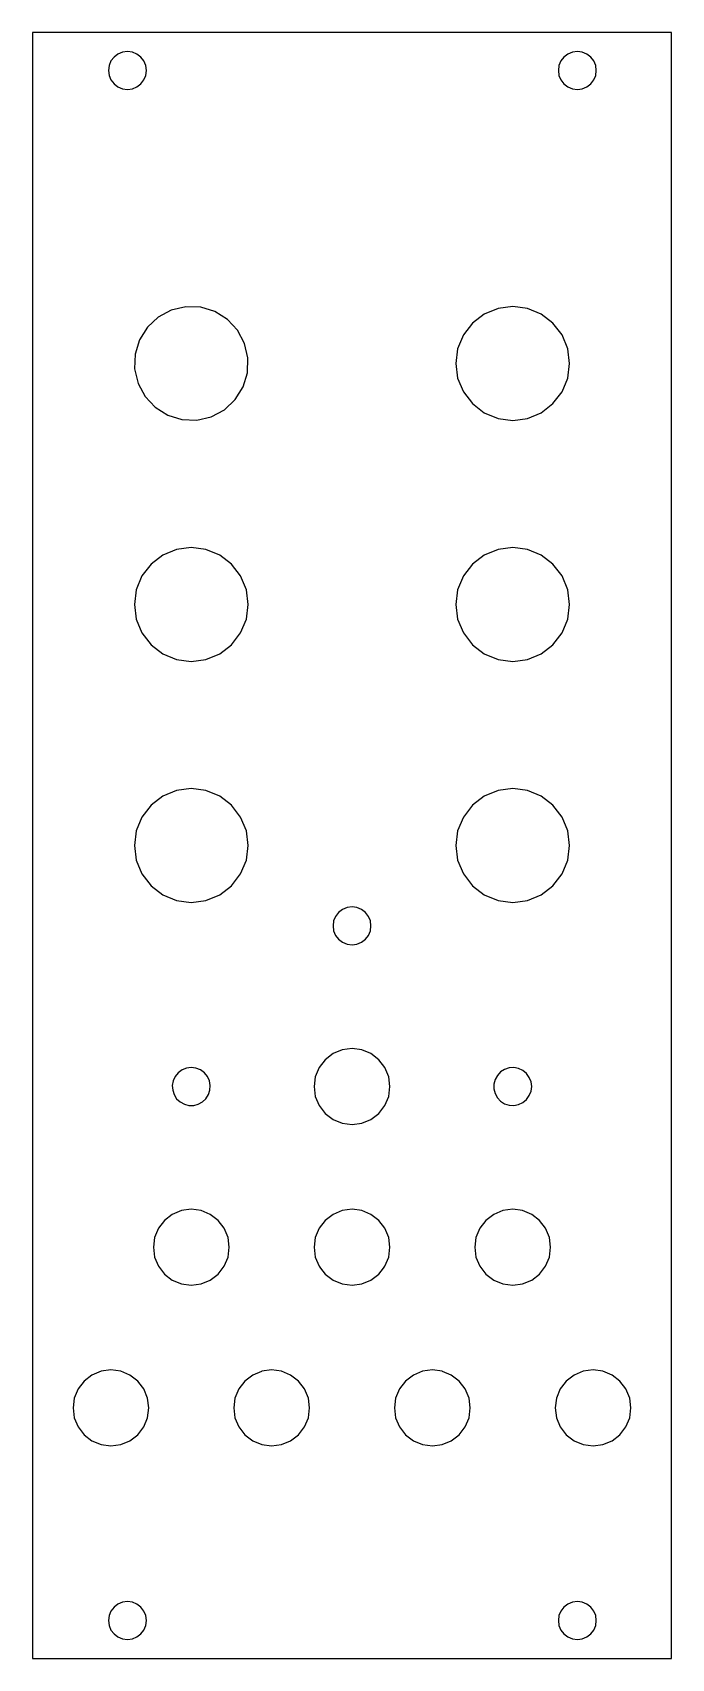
# Model space of a CAD drawing. Header units: metres. Extents: x 0 to 50, y -14 to 114.
import ezdxf

# ---------------------------------------------------------------- set-up
doc = ezdxf.new("R2010")
doc.units = ezdxf.units.M

msp = doc.modelspace()

# ---------------------------------------------------------------- linework, layer by layer
at = {"layer": 'Layer0'}
for p, q in [((50.5, 114.25), (0, 114.25)), ((0, 114.25), (0, -14.25)), ((50.5, -14.25), (50.5, 114.25)), ((6.2, 112), (6.05, 111.64)), ((6.44, 112.31), (6.2, 112)), ((6.75, 112.55), (6.44, 112.31)), ((7.11, 112.7), (6.75, 112.55)), ((7.5, 112.75), (7.11, 112.7)), ((7.89, 112.7), (7.5, 112.75)), ((8.25, 112.55), (7.89, 112.7)), ((8.56, 112.31), (8.25, 112.55)), ((8.8, 112), (8.56, 112.31)), ((8.95, 111.64), (8.8, 112)), ((41.76, 112), (41.61, 111.64)), ((42, 112.31), (41.76, 112)), ((42.31, 112.55), (42, 112.31)), ((42.67, 112.7), (42.31, 112.55)), ((43.06, 112.75), (42.67, 112.7)), ((43.45, 112.7), (43.06, 112.75)), ((43.81, 112.55), (43.45, 112.7)), ((44.12, 112.31), (43.81, 112.55)), ((44.36, 112), (44.12, 112.31)), ((44.51, 111.64), (44.36, 112)), ((6.05, 111.64), (6, 111.25)), ((6, 111.25), (6.05, 110.86)), ((6.05, 110.86), (6.2, 110.5)), ((8.8, 110.5), (8.95, 110.86)), ((9, 111.25), (8.95, 111.64)), ((8.95, 110.86), (9, 111.25)), ((41.61, 111.64), (41.56, 111.25)), ((41.56, 111.25), (41.61, 110.86)), ((41.61, 110.86), (41.76, 110.5)), ((44.36, 110.5), (44.51, 110.86)), ((44.56, 111.25), (44.51, 111.64)), ((44.51, 110.86), (44.56, 111.25)), ((6.2, 110.5), (6.44, 110.19)), ((6.44, 110.19), (6.75, 109.95)), ((6.75, 109.95), (7.11, 109.8)), ((7.11, 109.8), (7.5, 109.75)), ((7.5, 109.75), (7.89, 109.8)), ((7.89, 109.8), (8.25, 109.95)), ((8.25, 109.95), (8.56, 110.19)), ((8.56, 110.19), (8.8, 110.5)), ((41.76, 110.5), (42, 110.19)), ((42, 110.19), (42.31, 109.95)), ((42.31, 109.95), (42.67, 109.8)), ((42.67, 109.8), (43.06, 109.75)), ((43.06, 109.75), (43.45, 109.8)), ((43.45, 109.8), (43.81, 109.95)), ((43.81, 109.95), (44.12, 110.19)), ((44.12, 110.19), (44.36, 110.5)), ((12.11, 92.58), (10.97, 92.31)), ((13.29, 92.54), (12.11, 92.58)), ((14.41, 92.2), (13.29, 92.54)), ((37.95, 92.6), (36.79, 92.45)), ((39.11, 92.45), (37.95, 92.6)), ((9.93, 91.76), (9.08, 90.96)), ((10.97, 92.31), (9.93, 91.76)), ((15.41, 91.57), (14.41, 92.2)), ((16.21, 90.72), (15.41, 91.57)), ((34.77, 91.28), (34.05, 90.35)), ((35.7, 92), (34.77, 91.28)), ((36.79, 92.45), (35.7, 92)), ((40.2, 92), (39.11, 92.45)), ((41.13, 91.28), (40.2, 92)), ((41.85, 90.35), (41.13, 91.28)), ((8.45, 89.96), (8.11, 88.84)), ((9.08, 90.96), (8.45, 89.96)), ((16.76, 89.68), (16.21, 90.72)), ((34.05, 90.35), (33.6, 89.26)), ((42.3, 89.26), (41.85, 90.35)), ((8.11, 88.84), (8.07, 87.66)), ((17.03, 88.54), (16.76, 89.68)), ((33.6, 89.26), (33.45, 88.1)), ((42.45, 88.1), (42.3, 89.26)), ((8.07, 87.66), (8.34, 86.52)), ((16.99, 87.36), (17.03, 88.54)), ((33.45, 88.1), (33.6, 86.94)), ((42.3, 86.94), (42.45, 88.1)), ((8.34, 86.52), (8.89, 85.48)), ((16.02, 85.24), (16.65, 86.24)), ((16.65, 86.24), (16.99, 87.36)), ((33.6, 86.94), (34.05, 85.85)), ((41.85, 85.85), (42.3, 86.94)), ((8.89, 85.48), (9.69, 84.63)), ((15.17, 84.44), (16.02, 85.24)), ((34.05, 85.85), (34.77, 84.92)), ((34.77, 84.92), (35.7, 84.2)), ((40.2, 84.2), (41.13, 84.92)), ((41.13, 84.92), (41.85, 85.85)), ((9.69, 84.63), (10.69, 84)), ((10.69, 84), (11.81, 83.66)), ((11.81, 83.66), (12.99, 83.62)), ((12.99, 83.62), (14.13, 83.89)), ((14.13, 83.89), (15.17, 84.44)), ((35.7, 84.2), (36.79, 83.75)), ((36.79, 83.75), (37.95, 83.6)), ((37.95, 83.6), (39.11, 83.75)), ((39.11, 83.75), (40.2, 84.2)), ((11.39, 73.4), (10.3, 72.95)), ((12.55, 73.55), (11.39, 73.4)), ((13.71, 73.4), (12.55, 73.55)), ((14.8, 72.95), (13.71, 73.4)), ((36.79, 73.4), (35.7, 72.95)), ((37.95, 73.55), (36.79, 73.4)), ((39.11, 73.4), (37.95, 73.55)), ((40.2, 72.95), (39.11, 73.4)), ((9.37, 72.23), (8.65, 71.3)), ((10.3, 72.95), (9.37, 72.23)), ((15.73, 72.23), (14.8, 72.95)), ((16.45, 71.3), (15.73, 72.23)), ((34.77, 72.23), (34.05, 71.3)), ((35.7, 72.95), (34.77, 72.23)), ((41.13, 72.23), (40.2, 72.95)), ((41.85, 71.3), (41.13, 72.23)), ((8.65, 71.3), (8.2, 70.21)), ((16.9, 70.21), (16.45, 71.3)), ((34.05, 71.3), (33.6, 70.21)), ((42.3, 70.21), (41.85, 71.3)), ((8.2, 70.21), (8.05, 69.05)), ((17.05, 69.05), (16.9, 70.21)), ((33.6, 70.21), (33.45, 69.05)), ((42.45, 69.05), (42.3, 70.21)), ((8.05, 69.05), (8.2, 67.89)), ((16.9, 67.89), (17.05, 69.05)), ((33.45, 69.05), (33.6, 67.89)), ((42.3, 67.89), (42.45, 69.05)), ((8.2, 67.89), (8.65, 66.8)), ((16.45, 66.8), (16.9, 67.89)), ((33.6, 67.89), (34.05, 66.8)), ((41.85, 66.8), (42.3, 67.89)), ((8.65, 66.8), (9.37, 65.87)), ((9.37, 65.87), (10.3, 65.15)), ((14.8, 65.15), (15.73, 65.87)), ((15.73, 65.87), (16.45, 66.8)), ((34.05, 66.8), (34.77, 65.87)), ((34.77, 65.87), (35.7, 65.15)), ((40.2, 65.15), (41.13, 65.87)), ((41.13, 65.87), (41.85, 66.8)), ((10.3, 65.15), (11.39, 64.7)), ((11.39, 64.7), (12.55, 64.55)), ((12.55, 64.55), (13.71, 64.7)), ((13.71, 64.7), (14.8, 65.15)), ((35.7, 65.15), (36.79, 64.7)), ((36.79, 64.7), (37.95, 64.55)), ((37.95, 64.55), (39.11, 64.7)), ((39.11, 64.7), (40.2, 65.15)), ((11.39, 54.35), (10.3, 53.9)), ((12.55, 54.5), (11.39, 54.35)), ((13.71, 54.35), (12.55, 54.5)), ((14.8, 53.9), (13.71, 54.35)), ((36.79, 54.35), (35.7, 53.9)), ((37.95, 54.5), (36.79, 54.35)), ((39.11, 54.35), (37.95, 54.5)), ((40.2, 53.9), (39.11, 54.35)), ((9.37, 53.18), (8.65, 52.25)), ((10.3, 53.9), (9.37, 53.18)), ((15.73, 53.18), (14.8, 53.9)), ((16.45, 52.25), (15.73, 53.18)), ((34.77, 53.18), (34.05, 52.25)), ((35.7, 53.9), (34.77, 53.18)), ((41.13, 53.18), (40.2, 53.9)), ((41.85, 52.25), (41.13, 53.18)), ((8.65, 52.25), (8.2, 51.16)), ((16.9, 51.16), (16.45, 52.25)), ((34.05, 52.25), (33.6, 51.16)), ((42.3, 51.16), (41.85, 52.25)), ((8.2, 51.16), (8.05, 50)), ((17.05, 50), (16.9, 51.16)), ((33.6, 51.16), (33.45, 50)), ((42.45, 50), (42.3, 51.16)), ((8.05, 50), (8.2, 48.84)), ((8.2, 48.84), (8.65, 47.75)), ((16.45, 47.75), (16.9, 48.84)), ((16.9, 48.84), (17.05, 50)), ((33.45, 50), (33.6, 48.84)), ((33.6, 48.84), (34.05, 47.75)), ((41.85, 47.75), (42.3, 48.84)), ((42.3, 48.84), (42.45, 50)), ((8.65, 47.75), (9.37, 46.82)), ((15.73, 46.82), (16.45, 47.75)), ((34.05, 47.75), (34.77, 46.82)), ((41.13, 46.82), (41.85, 47.75)), ((9.37, 46.82), (10.3, 46.1)), ((14.8, 46.1), (15.73, 46.82)), ((34.77, 46.82), (35.7, 46.1)), ((40.2, 46.1), (41.13, 46.82)), ((10.3, 46.1), (11.39, 45.65)), ((11.39, 45.65), (12.55, 45.5)), ((12.55, 45.5), (13.71, 45.65)), ((13.71, 45.65), (14.8, 46.1)), ((24.86, 45.1), (24.5, 44.95)), ((25.25, 45.15), (24.86, 45.1)), ((25.64, 45.1), (25.25, 45.15)), ((26, 44.95), (25.64, 45.1)), ((35.7, 46.1), (36.79, 45.65)), ((36.79, 45.65), (37.95, 45.5)), ((37.95, 45.5), (39.11, 45.65)), ((39.11, 45.65), (40.2, 46.1)), ((23.8, 44.04), (23.75, 43.65)), ((23.95, 44.4), (23.8, 44.04)), ((24.19, 44.71), (23.95, 44.4)), ((24.5, 44.95), (24.19, 44.71)), ((26.31, 44.71), (26, 44.95)), ((26.55, 44.4), (26.31, 44.71)), ((26.7, 44.04), (26.55, 44.4)), ((26.75, 43.65), (26.7, 44.04)), ((23.75, 43.65), (23.8, 43.26)), ((23.8, 43.26), (23.95, 42.9)), ((23.95, 42.9), (24.19, 42.59)), ((24.19, 42.59), (24.5, 42.35)), ((26, 42.35), (26.31, 42.59)), ((26.31, 42.59), (26.55, 42.9)), ((26.55, 42.9), (26.7, 43.26)), ((26.7, 43.26), (26.75, 43.65)), ((24.5, 42.35), (24.86, 42.2)), ((24.86, 42.2), (25.25, 42.15)), ((25.25, 42.15), (25.64, 42.2)), ((25.64, 42.2), (26, 42.35)), ((23.75, 33.55), (23.13, 33.07)), ((24.47, 33.85), (23.75, 33.55)), ((25.25, 33.95), (24.47, 33.85)), ((26.03, 33.85), (25.25, 33.95)), ((26.75, 33.55), (26.03, 33.85)), ((27.37, 33.07), (26.75, 33.55)), ((11.83, 32.26), (11.52, 32.04)), ((12.18, 32.4), (11.83, 32.26)), ((12.55, 32.45), (12.18, 32.4)), ((12.92, 32.4), (12.55, 32.45)), ((13.27, 32.26), (12.92, 32.4)), ((13.58, 32.04), (13.27, 32.26)), ((22.65, 32.45), (22.35, 31.73)), ((23.13, 33.07), (22.65, 32.45)), ((27.85, 32.45), (27.37, 33.07)), ((28.15, 31.73), (27.85, 32.45)), ((37.31, 32.31), (36.99, 32.11)), ((37.67, 32.42), (37.31, 32.31)), ((38.04, 32.45), (37.67, 32.42)), ((38.41, 32.38), (38.04, 32.45)), ((38.75, 32.22), (38.41, 32.38)), ((39.04, 31.98), (38.75, 32.22)), ((11.12, 31.41), (11.05, 31.04)), ((11.05, 31.04), (11.08, 30.67)), ((11.28, 31.75), (11.12, 31.41)), ((11.52, 32.04), (11.28, 31.75)), ((13.82, 31.75), (13.58, 32.04)), ((13.98, 31.41), (13.82, 31.75)), ((14.05, 31.04), (13.98, 31.41)), ((14.02, 30.67), (14.05, 31.04)), ((22.35, 31.73), (22.25, 30.95)), ((22.25, 30.95), (22.35, 30.17)), ((28.25, 30.95), (28.15, 31.73)), ((28.15, 30.17), (28.25, 30.95)), ((36.56, 31.5), (36.46, 31.14)), ((36.46, 31.14), (36.46, 30.76)), ((36.74, 31.83), (36.56, 31.5)), ((36.99, 32.11), (36.74, 31.83)), ((39.26, 31.67), (39.04, 31.98)), ((39.4, 31.32), (39.26, 31.67)), ((39.45, 30.95), (39.4, 31.32)), ((39.4, 30.58), (39.45, 30.95)), ((11.08, 30.67), (11.19, 30.31)), ((11.19, 30.31), (11.39, 29.99)), ((11.39, 29.99), (11.67, 29.74)), ((11.67, 29.74), (12, 29.56)), ((12, 29.56), (12.36, 29.46)), ((12.74, 29.46), (13.1, 29.56)), ((13.1, 29.56), (13.43, 29.74)), ((13.43, 29.74), (13.71, 29.99)), ((13.71, 29.99), (13.91, 30.31)), ((13.91, 30.31), (14.02, 30.67)), ((22.35, 30.17), (22.65, 29.45)), ((27.85, 29.45), (28.15, 30.17)), ((36.46, 30.76), (36.56, 30.4)), ((36.56, 30.4), (36.74, 30.07)), ((36.74, 30.07), (36.99, 29.79)), ((36.99, 29.79), (37.31, 29.59)), ((37.31, 29.59), (37.67, 29.48)), ((38.41, 29.52), (38.75, 29.68)), ((38.75, 29.68), (39.04, 29.92)), ((39.04, 29.92), (39.26, 30.23)), ((39.26, 30.23), (39.4, 30.58)), ((12.36, 29.46), (12.74, 29.46)), ((22.65, 29.45), (23.13, 28.83)), ((23.13, 28.83), (23.75, 28.35)), ((23.75, 28.35), (24.47, 28.05)), ((26.03, 28.05), (26.75, 28.35)), ((26.75, 28.35), (27.37, 28.83)), ((27.37, 28.83), (27.85, 29.45)), ((37.67, 29.48), (38.04, 29.45)), ((38.04, 29.45), (38.41, 29.52)), ((24.47, 28.05), (25.25, 27.95)), ((25.25, 27.95), (26.03, 28.05)), ((11.05, 20.85), (10.43, 20.37)), ((11.77, 21.15), (11.05, 20.85)), ((12.55, 21.25), (11.77, 21.15)), ((13.33, 21.15), (12.55, 21.25)), ((14.05, 20.85), (13.33, 21.15)), ((14.67, 20.37), (14.05, 20.85)), ((23.75, 20.85), (23.13, 20.37)), ((24.47, 21.15), (23.75, 20.85)), ((25.25, 21.25), (24.47, 21.15)), ((26.03, 21.15), (25.25, 21.25)), ((26.75, 20.85), (26.03, 21.15)), ((27.37, 20.37), (26.75, 20.85)), ((36.45, 20.85), (35.83, 20.37)), ((37.17, 21.15), (36.45, 20.85)), ((37.95, 21.25), (37.17, 21.15)), ((38.73, 21.15), (37.95, 21.25)), ((39.45, 20.85), (38.73, 21.15)), ((40.07, 20.37), (39.45, 20.85)), ((9.95, 19.75), (9.65, 19.03)), ((10.43, 20.37), (9.95, 19.75)), ((15.15, 19.75), (14.67, 20.37)), ((15.45, 19.03), (15.15, 19.75)), ((22.65, 19.75), (22.35, 19.03)), ((23.13, 20.37), (22.65, 19.75)), ((27.85, 19.75), (27.37, 20.37)), ((28.15, 19.03), (27.85, 19.75)), ((35.35, 19.75), (35.05, 19.03)), ((35.83, 20.37), (35.35, 19.75)), ((40.55, 19.75), (40.07, 20.37)), ((40.85, 19.03), (40.55, 19.75)), ((9.65, 19.03), (9.55, 18.25)), ((9.55, 18.25), (9.65, 17.47)), ((15.55, 18.25), (15.45, 19.03)), ((15.45, 17.47), (15.55, 18.25)), ((22.35, 19.03), (22.25, 18.25)), ((22.25, 18.25), (22.35, 17.47)), ((28.25, 18.25), (28.15, 19.03)), ((28.15, 17.47), (28.25, 18.25)), ((35.05, 19.03), (34.95, 18.25)), ((34.95, 18.25), (35.05, 17.47)), ((40.95, 18.25), (40.85, 19.03)), ((40.85, 17.47), (40.95, 18.25)), ((9.65, 17.47), (9.95, 16.75)), ((9.95, 16.75), (10.43, 16.13)), ((14.67, 16.13), (15.15, 16.75)), ((15.15, 16.75), (15.45, 17.47)), ((22.35, 17.47), (22.65, 16.75)), ((22.65, 16.75), (22.77, 16.6)), ((27.73, 16.6), (27.85, 16.75)), ((27.85, 16.75), (28.15, 17.47)), ((35.05, 17.47), (35.35, 16.75)), ((35.35, 16.75), (35.83, 16.13)), ((40.07, 16.13), (40.55, 16.75)), ((40.55, 16.75), (40.85, 17.47)), ((10.43, 16.13), (11.05, 15.65)), ((11.05, 15.65), (11.77, 15.35)), ((13.33, 15.35), (14.05, 15.65)), ((14.05, 15.65), (14.67, 16.13)), ((22.77, 16.6), (23.13, 16.13)), ((23.13, 16.13), (23.75, 15.65)), ((23.75, 15.65), (24.47, 15.35)), ((26.03, 15.35), (26.75, 15.65)), ((26.75, 15.65), (27.37, 16.13)), ((27.37, 16.13), (27.73, 16.6)), ((35.83, 16.13), (36.45, 15.65)), ((36.45, 15.65), (37.17, 15.35)), ((38.73, 15.35), (39.45, 15.65)), ((39.45, 15.65), (40.07, 16.13)), ((11.77, 15.35), (12.55, 15.25)), ((12.55, 15.25), (13.33, 15.35)), ((24.47, 15.35), (25.25, 15.25)), ((25.25, 15.25), (26.03, 15.35)), ((37.17, 15.35), (37.95, 15.25)), ((37.95, 15.25), (38.73, 15.35)), ((4.7, 8.15), (4.08, 7.67)), ((5.42, 8.45), (4.7, 8.15)), ((6.2, 8.55), (5.42, 8.45)), ((6.98, 8.45), (6.2, 8.55)), ((7.7, 8.15), (6.98, 8.45)), ((8.32, 7.67), (7.7, 8.15)), ((17.4, 8.15), (16.78, 7.67)), ((18.09, 8.43), (17.4, 8.15)), ((18.12, 8.45), (18.09, 8.43)), ((18.9, 8.55), (18.12, 8.45)), ((19.68, 8.45), (18.9, 8.55)), ((20.4, 8.15), (19.68, 8.45)), ((21.02, 7.67), (20.4, 8.15)), ((30.1, 8.15), (29.48, 7.67)), ((30.82, 8.45), (30.1, 8.15)), ((31.6, 8.55), (30.82, 8.45)), ((32.38, 8.45), (31.6, 8.55)), ((32.41, 8.43), (32.38, 8.45)), ((33.1, 8.15), (32.41, 8.43)), ((33.72, 7.67), (33.1, 8.15)), ((42.8, 8.15), (42.18, 7.67)), ((43.52, 8.45), (42.8, 8.15)), ((44.3, 8.55), (43.52, 8.45)), ((45.08, 8.45), (44.3, 8.55)), ((45.8, 8.15), (45.08, 8.45)), ((46.42, 7.67), (45.8, 8.15)), ((3.6, 7.05), (3.3, 6.33)), ((4.08, 7.67), (3.6, 7.05)), ((8.68, 7.2), (8.32, 7.67)), ((8.8, 7.05), (8.68, 7.2)), ((9.1, 6.33), (8.8, 7.05)), ((16.3, 7.05), (16, 6.33)), ((16.78, 7.67), (16.3, 7.05)), ((21.5, 7.05), (21.02, 7.67)), ((21.8, 6.33), (21.5, 7.05)), ((29, 7.05), (28.7, 6.33)), ((29.48, 7.67), (29, 7.05)), ((34.2, 7.05), (33.72, 7.67)), ((34.5, 6.33), (34.2, 7.05)), ((41.7, 7.05), (41.4, 6.33)), ((41.82, 7.2), (41.7, 7.05)), ((42.18, 7.67), (41.82, 7.2)), ((46.9, 7.05), (46.42, 7.67)), ((47.2, 6.33), (46.9, 7.05)), ((3.3, 6.33), (3.2, 5.55)), ((3.2, 5.55), (3.3, 4.77)), ((9.2, 5.55), (9.1, 6.33)), ((9.1, 4.77), (9.2, 5.55)), ((16, 6.33), (15.9, 5.55)), ((15.9, 5.55), (16, 4.77)), ((21.9, 5.55), (21.8, 6.33)), ((21.8, 4.77), (21.9, 5.55)), ((28.7, 6.33), (28.6, 5.55)), ((28.6, 5.55), (28.7, 4.77)), ((34.6, 5.55), (34.5, 6.33)), ((34.5, 4.77), (34.6, 5.55)), ((41.4, 6.33), (41.3, 5.55)), ((41.3, 5.55), (41.4, 4.77)), ((47.3, 5.55), (47.2, 6.33)), ((47.2, 4.77), (47.3, 5.55)), ((3.3, 4.77), (3.6, 4.05)), ((3.6, 4.05), (4.08, 3.43)), ((8.32, 3.43), (8.8, 4.05)), ((8.8, 4.05), (9.1, 4.77)), ((16, 4.77), (16.3, 4.05)), ((16.3, 4.05), (16.78, 3.43)), ((21.02, 3.43), (21.5, 4.05)), ((21.5, 4.05), (21.8, 4.77)), ((28.7, 4.77), (29, 4.05)), ((29, 4.05), (29.48, 3.43)), ((33.72, 3.43), (34.2, 4.05)), ((34.2, 4.05), (34.5, 4.77)), ((41.4, 4.77), (41.7, 4.05)), ((41.7, 4.05), (42.18, 3.43)), ((46.42, 3.43), (46.9, 4.05)), ((46.9, 4.05), (47.2, 4.77)), ((4.08, 3.43), (4.7, 2.95)), ((4.7, 2.95), (5.42, 2.65)), ((5.42, 2.65), (6.2, 2.55)), ((6.2, 2.55), (6.98, 2.65)), ((6.98, 2.65), (7.7, 2.95)), ((7.7, 2.95), (8.32, 3.43)), ((16.78, 3.43), (17.4, 2.95)), ((17.4, 2.95), (18.12, 2.65)), ((18.12, 2.65), (18.9, 2.55)), ((18.9, 2.55), (19.68, 2.65)), ((19.68, 2.65), (20.4, 2.95)), ((20.4, 2.95), (21.02, 3.43)), ((29.48, 3.43), (30.1, 2.95)), ((30.1, 2.95), (30.82, 2.65)), ((30.82, 2.65), (31.6, 2.55)), ((31.6, 2.55), (32.38, 2.65)), ((32.38, 2.65), (33.1, 2.95)), ((33.1, 2.95), (33.72, 3.43)), ((42.18, 3.43), (42.8, 2.95)), ((42.8, 2.95), (43.52, 2.65)), ((43.52, 2.65), (44.3, 2.55)), ((44.3, 2.55), (45.08, 2.65)), ((45.08, 2.65), (45.8, 2.95)), ((45.8, 2.95), (46.42, 3.43)), ((6.44, -10.19), (6.2, -10.5)), ((6.75, -9.95), (6.44, -10.19)), ((7.11, -9.8), (6.75, -9.95)), ((7.5, -9.75), (7.11, -9.8)), ((7.89, -9.8), (7.5, -9.75)), ((8.25, -9.95), (7.89, -9.8)), ((8.56, -10.19), (8.25, -9.95)), ((8.8, -10.5), (8.56, -10.19)), ((42, -10.19), (41.76, -10.5)), ((42.31, -9.95), (42, -10.19)), ((42.67, -9.8), (42.31, -9.95)), ((43.06, -9.75), (42.67, -9.8)), ((43.45, -9.8), (43.06, -9.75)), ((43.81, -9.95), (43.45, -9.8)), ((44.12, -10.19), (43.81, -9.95)), ((44.36, -10.5), (44.12, -10.19)), ((6.05, -10.86), (6, -11.25)), ((6, -11.25), (6.05, -11.64)), ((6.2, -10.5), (6.05, -10.86)), ((8.95, -10.86), (8.8, -10.5)), ((9, -11.25), (8.95, -10.86)), ((8.95, -11.64), (9, -11.25)), ((41.61, -10.86), (41.56, -11.25)), ((41.56, -11.25), (41.61, -11.64)), ((41.76, -10.5), (41.61, -10.86)), ((44.51, -10.86), (44.36, -10.5)), ((44.56, -11.25), (44.51, -10.86)), ((44.51, -11.64), (44.56, -11.25)), ((6.05, -11.64), (6.2, -12)), ((6.2, -12), (6.44, -12.31)), ((6.44, -12.31), (6.75, -12.55)), ((6.75, -12.55), (7.11, -12.7)), ((7.11, -12.7), (7.5, -12.75)), ((7.5, -12.75), (7.89, -12.7)), ((7.89, -12.7), (8.25, -12.55)), ((8.25, -12.55), (8.56, -12.31)), ((8.56, -12.31), (8.8, -12)), ((8.8, -12), (8.95, -11.64)), ((41.61, -11.64), (41.76, -12)), ((41.76, -12), (42, -12.31)), ((42, -12.31), (42.31, -12.55)), ((42.31, -12.55), (42.67, -12.7)), ((42.67, -12.7), (43.06, -12.75)), ((43.06, -12.75), (43.45, -12.7)), ((43.45, -12.7), (43.81, -12.55)), ((43.81, -12.55), (44.12, -12.31)), ((44.12, -12.31), (44.36, -12)), ((44.36, -12), (44.51, -11.64)), ((0, -14.25), (50.5, -14.25))]:
    msp.add_line(p, q, dxfattribs=at)

doc.saveas('drawing.dxf')
